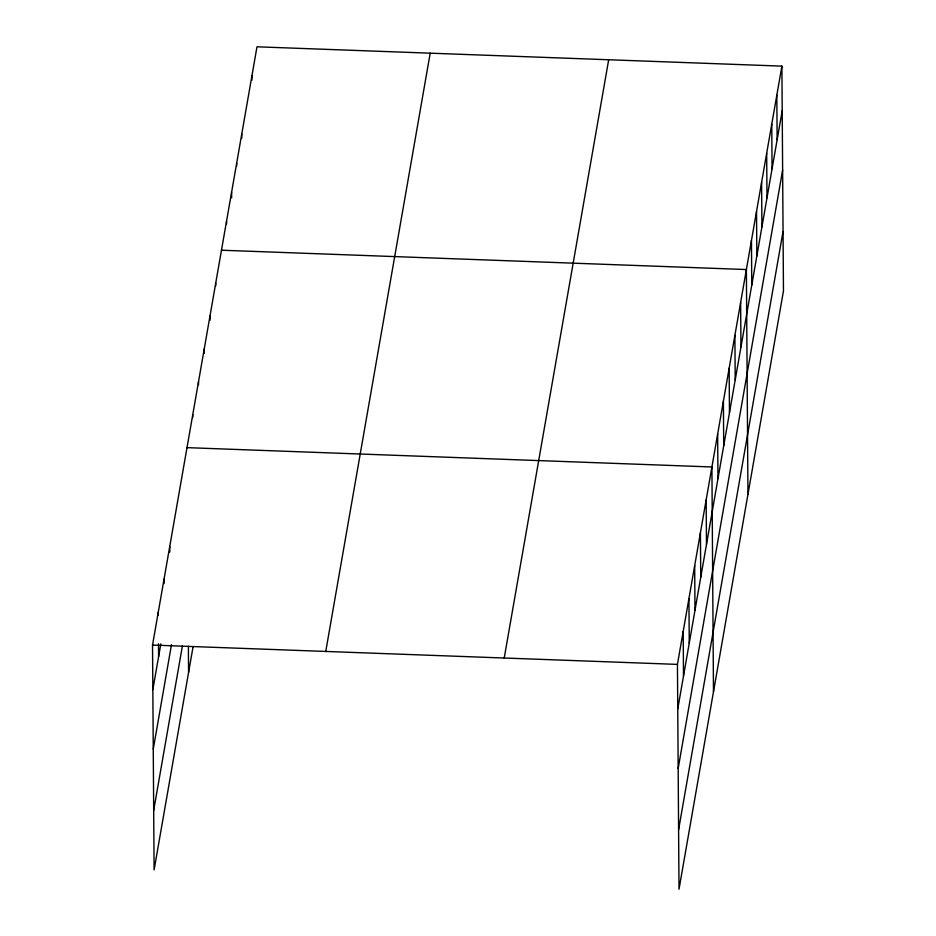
<?xml version="1.0" encoding="UTF-8"?>
<svg xmlns="http://www.w3.org/2000/svg" width="936" height="936" viewBox="0 0 936 936"><rect width="100%" height="100%" fill="white"/><g stroke="black" fill="none" stroke-linecap="round" stroke-linejoin="round"><path stroke-width="1.4" d="M193.073 646.694L154.101 869.872L152.533 645.068L256.99 46.8L781.899 66.128L783.467 290.932L679.01 889.2L677.442 664.396L781.899 66.128M152.837 689.633L160.84 643.851M153.258 749.116L171.487 644.67M153.691 810.389L182.415 645.875M325.751 651.444L430.209 53.176M504.223 658.02L608.681 59.752M677.758 708.962L782.215 110.694M678.167 768.444L782.625 170.165M678.6 829.717L783.058 231.449M221.469 250.216L746.378 269.545L747.958 494.337M187.001 447.642L711.91 466.97L713.478 691.774M152.533 645.068L677.442 664.396M776.822 95.191L777.137 139.745M771.755 124.242L772.06 168.808M766.678 153.305L766.993 197.87M761.6 182.368L761.916 226.921M756.534 211.419L756.838 255.984M751.456 240.482L751.772 285.047M740.633 302.445L740.949 347.01M734.889 335.345L735.205 379.911M729.144 368.257L729.46 412.811M723.399 401.158L723.715 445.723M717.655 434.058L717.97 478.624M706.165 499.871L706.481 544.436M700.42 532.783L700.736 577.337M694.676 565.683L694.992 610.249M688.931 598.584L689.247 643.149M683.186 631.496L683.502 676.061M251.913 75.863L251.948 80.168M241.769 133.977L241.804 138.294M236.691 163.039L236.714 165.906M231.625 192.091L231.66 197.847M226.547 221.153L226.57 224.032M215.725 283.117L215.748 285.995M209.98 316.017L210.015 320.334M204.235 348.929L204.27 353.235M198.49 381.829L198.514 384.708M192.746 414.742L192.769 417.608M188.393 646.331L188.569 672.446M169.767 546.355L169.802 552.111M164.022 579.255L164.057 583.573M158.278 612.167L158.301 615.046M158.5 643.792L158.594 656.733"/></g></svg>
